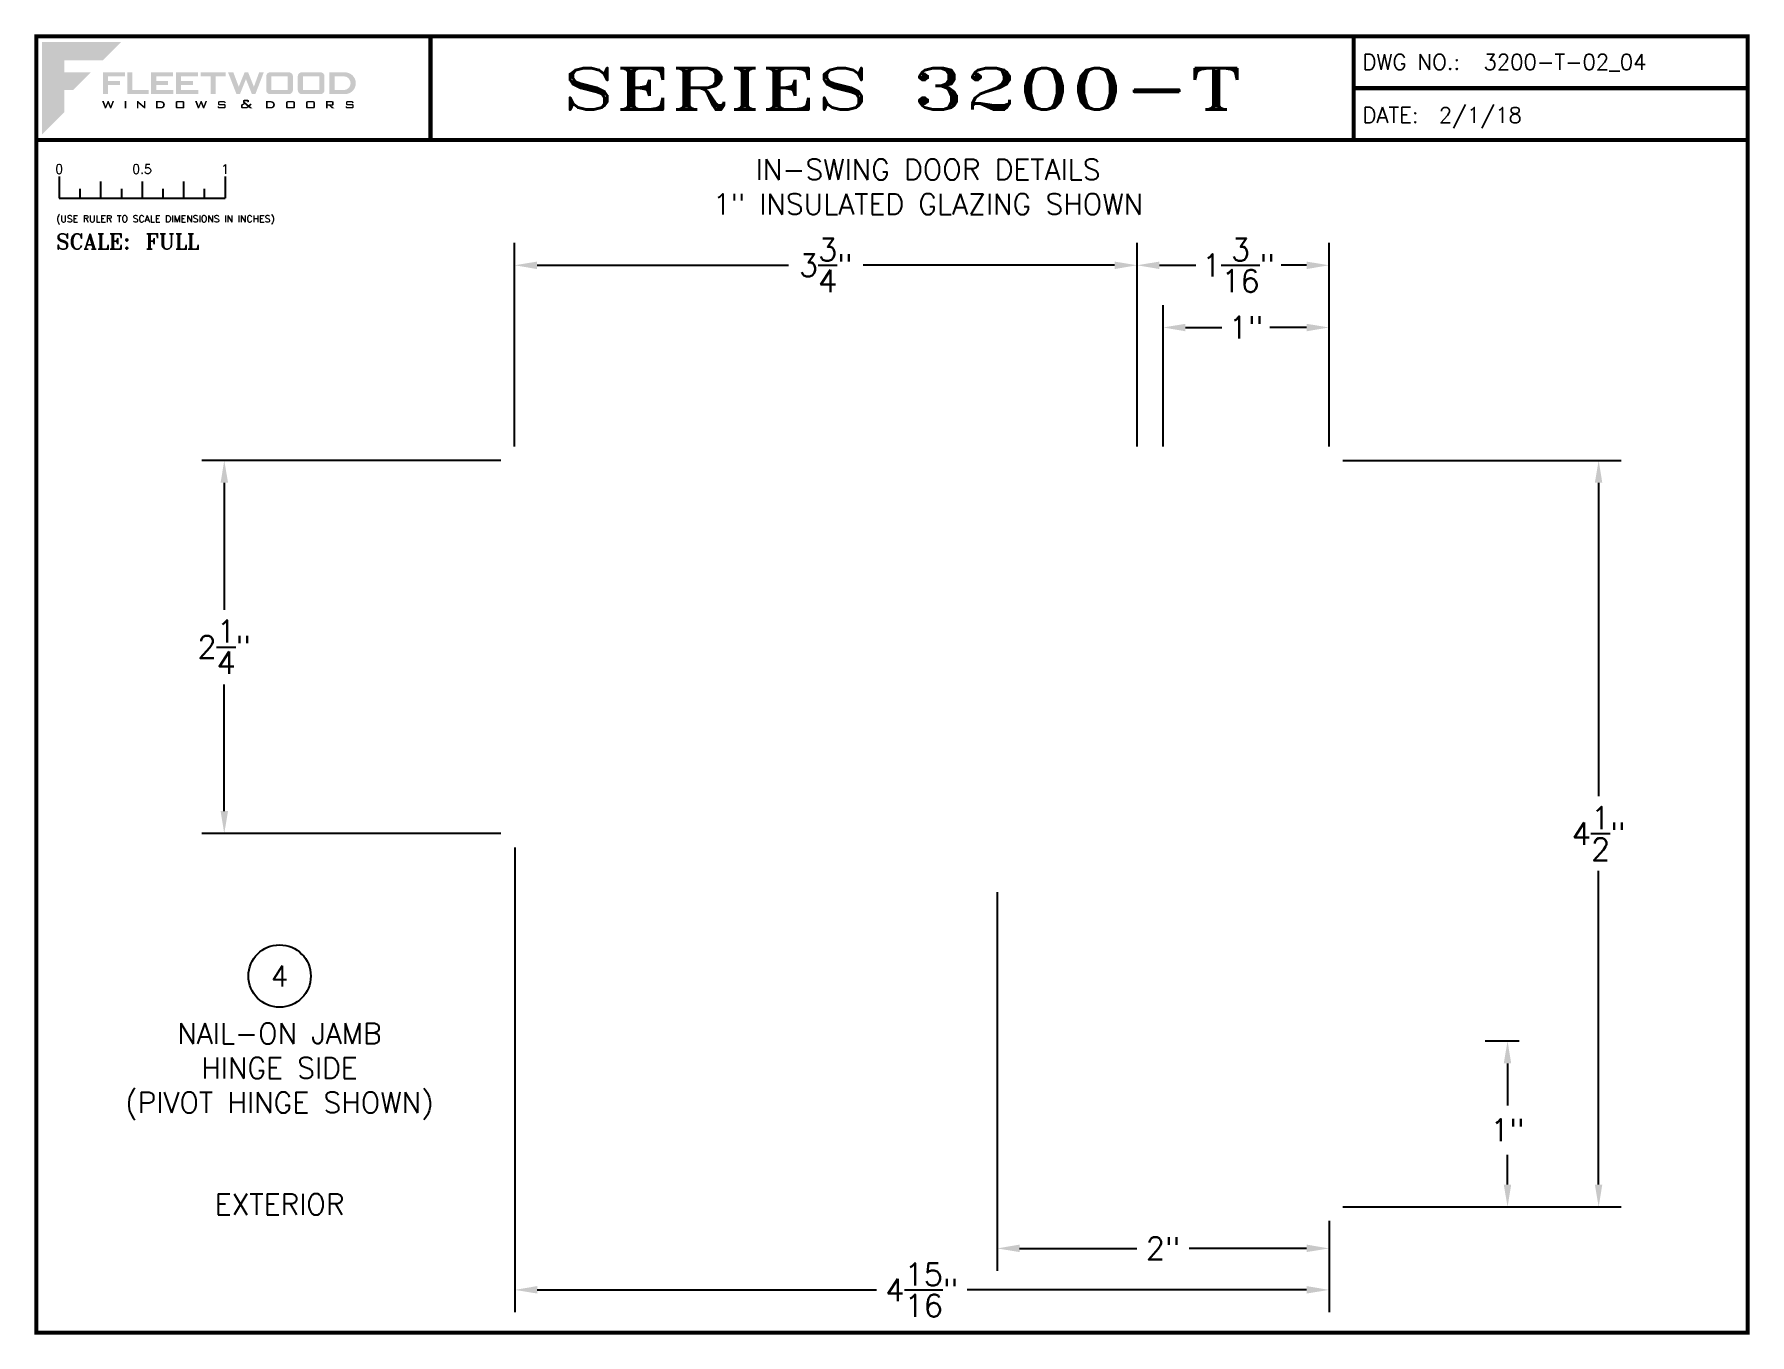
# Paper-space layout 'DETAIL 4' of a CAD drawing. Extents: x 0.1 to 10.5, y 0.1 to 7.9.
import ezdxf
from ezdxf.enums import TextEntityAlignment as Align

# ---------------------------------------------------------------- set-up
doc = ezdxf.new("R2010")
doc.units = 0
doc.header["$MEASUREMENT"] = 0
doc.layers.get('0').update_dxf_attribs({"linetype": 'CONTINUOUS'})
doc.layers.get('DEFPOINTS').update_dxf_attribs({"linetype": 'CONTINUOUS'})
for name, color, linetype in [('Ballons', 7, 'CONTINUOUS'), ('DIM', 7, 'CONTINUOUS'), ('TEXT', 7, 'CONTINUOUS')]:
    doc.layers.add(name, color=color, linetype=linetype)
doc.layers.add('VP', color=40, linetype='CONTINUOUS', plot=False)
doc.layers.get('VP').off()
doc.styles.add('ROMANS', font='romans')
doc.styles.add('ROMANT', font='romant')
doc.styles.add('SIMPLEX-094', font='simplex.shx', dxfattribs={"height": 0.094})
doc.styles.get("Standard").update_dxf_attribs({"font": 'simplex.shx'})
doc.dimstyles.new('FULL SCALE', dxfattribs={"dimscale": 0.75, "dimtxt": 0.18, "dimasz": 0.18, "dimexe": 0.18, "dimexo": 0.125, "dimgap": 0.09, "dimtad": 0, "dimtih": 1, "dimtoh": 1, "dimdec": 4, "dimzin": 0, "dimdsep": 46, "dimlunit": 4, "dimtxsty": 'Standard', "dimcen": 0.09, "dimadec": 0, "dimazin": 0, "dimtfac": 1, "dimtdec": 4, "dimtofl": 0, "dimtmove": 0, "dimatfit": 3, "dimfxl": 1, "dimtolj": 1, "dimtzin": 0, "dimarcsym": 0})

# ---------------------------------------------------------------- blocks, each defined once
blk = doc.blocks.new('Fleetwood_Logo_6-10-15')
at = {"true_color": 0x144494}
h = blk.add_hatch(color=154, dxfattribs=at)
h.dxf.hatch_style = 1
h.paths.add_polyline_path([(0.2526, -0.0017), (0.0019, -0.0017), (0.0019, -0.2942), (0.0725, -0.2236), (0.0725, -0.1535), (0.1007, -0.1535), (0.1567, -0.0976), (0.0725, -0.0976), (0.0725, -0.0596), (0.1946, -0.0596)])
at = {"true_color": 0x656b6f}
h = blk.add_hatch(color=251, dxfattribs=at)
h.dxf.hatch_style = 1
h.paths.add_polyline_path([(0.2487, -0.1256), (0.2112, -0.1256), (0.2112, -0.1102), (0.2647, -0.1102), (0.2647, -0.0976), (0.1946, -0.0976), (0.1946, -0.1667), (0.2112, -0.1667), (0.2112, -0.1377), (0.2487, -0.1377)])
h = blk.add_hatch(color=251, dxfattribs=at)
h.dxf.hatch_style = 1
h.paths.add_polyline_path([(0.2886, -0.0976), (0.272, -0.0976), (0.272, -0.1667), (0.3401, -0.1667), (0.3401, -0.1535), (0.2886, -0.1535)])
h = blk.add_hatch(color=251, dxfattribs=at)
h.dxf.hatch_style = 1
h.paths.add_polyline_path([(0.4175, -0.0976), (0.3474, -0.0976), (0.3474, -0.1667), (0.4185, -0.1667), (0.4185, -0.1534), (0.364, -0.1534), (0.364, -0.1377), (0.4015, -0.1377), (0.4015, -0.1256), (0.364, -0.1256), (0.364, -0.1102), (0.4175, -0.1102)])
h = blk.add_hatch(color=251, dxfattribs=at)
h.dxf.hatch_style = 1
h.paths.add_polyline_path([(0.4965, -0.0976), (0.4264, -0.0976), (0.4264, -0.1667), (0.4975, -0.1667), (0.4975, -0.1534), (0.443, -0.1534), (0.443, -0.1377), (0.4804, -0.1377), (0.4804, -0.1256), (0.443, -0.1256), (0.443, -0.1102), (0.4965, -0.1102)])
h = blk.add_hatch(color=251, dxfattribs=at)
h.dxf.hatch_style = 1
h.paths.add_polyline_path([(0.5842, -0.0976), (0.5054, -0.0976), (0.5054, -0.1102), (0.5365, -0.1102), (0.5365, -0.1667), (0.5531, -0.1667), (0.5531, -0.1102), (0.5842, -0.1102)])
h = blk.add_hatch(color=251, dxfattribs=at)
h.dxf.hatch_style = 1
h.paths.add_polyline_path([(0.6089, -0.0976), (0.5921, -0.0976), (0.6188, -0.1667), (0.63, -0.1667), (0.6489, -0.1192), (0.6679, -0.1667), (0.6789, -0.1667), (0.7056, -0.0976), (0.6908, -0.0976), (0.6742, -0.1433), (0.6558, -0.0976), (0.6446, -0.0976), (0.6261, -0.1433)])
h = blk.add_hatch(color=251, dxfattribs=at)
h.dxf.hatch_style = 1
h.paths.add_polyline_path([(0.7853, -0.0976), (0.726, -0.0976, 0.414214), (0.7133, -0.1102), (0.7133, -0.154, 0.414214), (0.726, -0.1667), (0.7853, -0.1667, 0.414214), (0.798, -0.154), (0.798, -0.1102, 0.414214)])
h.paths.add_polyline_path([(0.7819, -0.1102), (0.7819, -0.154), (0.7294, -0.154), (0.7294, -0.1102)], flags=16)
h = blk.add_hatch(color=251, dxfattribs=at)
h.dxf.hatch_style = 1
h.paths.add_polyline_path([(0.8856, -0.0976), (0.8262, -0.0976, 0.414214), (0.8136, -0.1102), (0.8136, -0.154, 0.414214), (0.8262, -0.1667), (0.8856, -0.1667, 0.414214), (0.8982, -0.154), (0.8982, -0.1102, 0.414214)])
h.paths.add_polyline_path([(0.8822, -0.1102), (0.8822, -0.154), (0.8296, -0.154), (0.8296, -0.1102)], flags=16)
h = blk.add_hatch(color=251, dxfattribs=at)
h.dxf.hatch_style = 1
h.paths.add_polyline_path([(0.9632, -0.0976), (0.914, -0.0976), (0.914, -0.1667), (0.9632, -0.1667, 1)])
h.paths.add_polyline_path([(0.9301, -0.1102), (0.9593, -0.1102, -1), (0.9593, -0.154), (0.9301, -0.154)], flags=16)
h = blk.add_hatch(color=7)
h.dxf.hatch_style = 1
h.paths.add_polyline_path([(0.2301, -0.1891), (0.2251, -0.1891), (0.2196, -0.2043), (0.2134, -0.1891), (0.2097, -0.1891), (0.2035, -0.2043), (0.1978, -0.1891), (0.1922, -0.1891), (0.2011, -0.2121), (0.2048, -0.2121), (0.2112, -0.1963), (0.2175, -0.2121), (0.2212, -0.2121)])
h = blk.add_hatch(color=7)
h.dxf.hatch_style = 1
h.paths.add_polyline_path([(0.2691, -0.1891), (0.2637, -0.1891), (0.2637, -0.2118), (0.2637, -0.2121), (0.2691, -0.2121)])
h = blk.add_hatch(color=7)
h.dxf.hatch_style = 1
h.paths.add_polyline_path([(0.3077, -0.1964), (0.3259, -0.2121), (0.3298, -0.2121), (0.3298, -0.1891), (0.325, -0.1891), (0.325, -0.2047), (0.3067, -0.1891), (0.3029, -0.1891), (0.3029, -0.2121), (0.3077, -0.2121)])
h = blk.add_hatch(color=7)
h.dxf.hatch_style = 1
h.paths.add_polyline_path([(0.3801, -0.1891), (0.3637, -0.1891), (0.3637, -0.2121), (0.3801, -0.2121, 1)])
h.paths.add_polyline_path([(0.3691, -0.2079), (0.3691, -0.1933), (0.3788, -0.1933, -1), (0.3788, -0.2079)], flags=16)
h = blk.add_hatch(color=7)
h.dxf.hatch_style = 1
h.paths.add_polyline_path([(0.4537, -0.2079), (0.4537, -0.1933, 0.414214), (0.4495, -0.1891), (0.4297, -0.1891, 0.414214), (0.4255, -0.1933), (0.4255, -0.2079, 0.414214), (0.4297, -0.2121), (0.4495, -0.2121, 0.414214)])
h.paths.add_polyline_path([(0.4308, -0.2079), (0.4308, -0.1933), (0.4484, -0.1933), (0.4484, -0.2079)], flags=16)
h = blk.add_hatch(color=7)
h.dxf.hatch_style = 1
h.paths.add_polyline_path([(0.5253, -0.1891), (0.5203, -0.1891), (0.5148, -0.2043), (0.5087, -0.1891), (0.5049, -0.1891), (0.4988, -0.2043), (0.493, -0.1891), (0.4874, -0.1891), (0.4963, -0.2121), (0.5001, -0.2121), (0.5064, -0.1963), (0.5127, -0.2121), (0.5164, -0.2121)])
h = blk.add_hatch(color=7)
h.dxf.hatch_style = 1
h.paths.add_polyline_path([(0.5801, -0.1891), (0.5643, -0.1891, 0.414214), (0.56, -0.1933), (0.56, -0.1981, 0.414214), (0.5643, -0.2024), (0.58, -0.2024), (0.58, -0.2078), (0.5637, -0.2078), (0.5637, -0.2052), (0.5591, -0.2062), (0.5591, -0.2078, 0.414214), (0.5634, -0.2121), (0.5805, -0.2121, 0.414214), (0.5848, -0.2078), (0.5848, -0.2024, 0.414214), (0.5805, -0.1982), (0.5648, -0.1982), (0.5648, -0.193), (0.5798, -0.193), (0.5798, -0.1958), (0.5843, -0.1948), (0.5843, -0.1933, 0.414214)])
h = blk.add_hatch(color=7)
h.dxf.hatch_style = 1
h.paths.add_polyline_path([(0.645, -0.1913, -0.222262), (0.6447, -0.1906), (0.6447, -0.1892), (0.6535, -0.1892), (0.6535, -0.193), (0.6587, -0.1918), (0.6587, -0.189, 0.414214), (0.6544, -0.1847), (0.6437, -0.1847, 0.414214), (0.6394, -0.189), (0.6394, -0.1922, 0.222262), (0.6407, -0.1948), (0.6415, -0.1955), (0.6345, -0.1998, 0.260684), (0.6329, -0.2027), (0.6329, -0.2078, 0.414214), (0.6372, -0.2121), (0.6514, -0.2121, 0.17577), (0.6536, -0.2113), (0.657, -0.2085), (0.6614, -0.2121), (0.6699, -0.2121), (0.6613, -0.2049), (0.6676, -0.1997), (0.6637, -0.1964), (0.6574, -0.2017)])
h.paths.add_polyline_path([(0.6532, -0.2052), (0.6509, -0.2072, -0.17577), (0.6502, -0.2074), (0.6382, -0.2074), (0.6382, -0.2033, -0.260684), (0.6387, -0.2025), (0.6451, -0.1985)], flags=16)
h = blk.add_hatch(color=7)
h.dxf.hatch_style = 1
h.paths.add_polyline_path([(0.7294, -0.1891), (0.713, -0.1891), (0.713, -0.2121), (0.7294, -0.2121, 1)])
h.paths.add_polyline_path([(0.7184, -0.2079), (0.7184, -0.1933), (0.7281, -0.1933, -1), (0.7281, -0.2079)], flags=16)
h = blk.add_hatch(color=7)
h.dxf.hatch_style = 1
h.paths.add_polyline_path([(0.8045, -0.2079), (0.8045, -0.1933, 0.414214), (0.8003, -0.1891), (0.7805, -0.1891, 0.414214), (0.7763, -0.1933), (0.7763, -0.2079, 0.414214), (0.7805, -0.2121), (0.8003, -0.2121, 0.414214)])
h.paths.add_polyline_path([(0.7816, -0.2079), (0.7816, -0.1933), (0.7992, -0.1933), (0.7992, -0.2079)], flags=16)
h = blk.add_hatch(color=7)
h.dxf.hatch_style = 1
h.paths.add_polyline_path([(0.8678, -0.2079), (0.8678, -0.1933, 0.414214), (0.8636, -0.1891), (0.8438, -0.1891, 0.414214), (0.8396, -0.1933), (0.8396, -0.2079, 0.414214), (0.8438, -0.2121), (0.8636, -0.2121, 0.414214)])
h.paths.add_polyline_path([(0.8449, -0.2079), (0.8449, -0.1933), (0.8624, -0.1933), (0.8624, -0.2079)], flags=16)
h = blk.add_hatch(color=7)
h.dxf.hatch_style = 1
h.paths.add_polyline_path([(0.9277, -0.1993), (0.9277, -0.1933, 0.414214), (0.9235, -0.1891), (0.9028, -0.1891), (0.9028, -0.2121), (0.9082, -0.2121), (0.9082, -0.2035), (0.9131, -0.2035), (0.9224, -0.2121), (0.9303, -0.2121), (0.9197, -0.2035), (0.9235, -0.2035, 0.414214)])
h.paths.add_polyline_path([(0.9082, -0.1993), (0.9082, -0.1933), (0.9214, -0.1933, -0.414214), (0.9224, -0.1943), (0.9224, -0.1983, -0.414214), (0.9214, -0.1993)], flags=16)
h = blk.add_hatch(color=7)
h.dxf.hatch_style = 1
h.paths.add_polyline_path([(0.9867, -0.1982), (0.971, -0.1982), (0.971, -0.193), (0.9859, -0.193), (0.9859, -0.1958), (0.9905, -0.1948), (0.9905, -0.1933, 0.414214), (0.9863, -0.1891), (0.9705, -0.1891, 0.414214), (0.9662, -0.1933), (0.9662, -0.1981, 0.414214), (0.9705, -0.2024), (0.9862, -0.2024), (0.9862, -0.2078), (0.9699, -0.2078), (0.9699, -0.2052), (0.9653, -0.2062), (0.9653, -0.2078, 0.414214), (0.9696, -0.2121), (0.9867, -0.2121, 0.414214), (0.991, -0.2078), (0.991, -0.2024, 0.414214)])
blk = doc.blocks.new('A-SIZE_L')
for p, q in [((8.095, 7.907), (8.095, 7.282)), ((8.095, 7.594), (10.47, 7.594)), ((0.157, 7.282), (10.47, 7.282))]:
    blk.add_line(p, q)
at = {"const_width": 0.025}
for points in [[(0.157, 7.907), (10.47, 7.907), (10.47, 0.093), (0.157, 0.093), (0.157, 7.907)], [(2.532, 7.907), (2.532, 7.282)], [(8.095, 7.907), (8.095, 7.282)], [(8.095, 7.594), (10.47, 7.594)], [(0.157, 7.282), (10.47, 7.282)]]:
    blk.add_lwpolyline(points, dxfattribs=at)
at = {"xscale": 1.898091133004928, "yscale": 1.898091133004928, "zscale": 1.898091133004928}
blk.add_blockref('Fleetwood_Logo_6-10-15', (0.188, 7.875), dxfattribs=at)
for s, style, p in [('DWG NO.:', 'SIMPLEX-094', (8.149, 7.705)), ('DATE:', 'SIMPLEX-094', (8.148, 7.385)), ('SCALE:', 'ROMANT', (0.276, 6.623))]:
    blk.add_text(s, height=0.094, dxfattribs=dict(style=style)).set_placement(p)
for tag, p, style in [('DWG_NO', (8.878, 7.705), 'SIMPLEX-094'), ('DATE', (8.609, 7.385), 'SIMPLEX-094'), ('SCALE', (0.814, 6.623), 'ROMANT')]:
    blk.add_attdef(tag, p, '', height=0.094, dxfattribs=dict(style=style))
for tag, height, style, width, p, p2 in [('DWG_NO', 0.094, 'SIMPLEX-094', 2.60233, (8.876, 7.704), (10.367, 7.704)), ('PRODUCT', 0.25, 'ROMANT', 2.260212, (3.282, 7.465), (7.345, 7.465))]:
    blk.add_attdef(tag, text='', height=height, dxfattribs=dict(style=style, width=width)).set_placement(p, p2, align=Align.FIT)
blk = doc.blocks.new('Full')
for p, q in [((0.137, -0.219), (0.137, -0.35)), ((0.262, -0.294), (0.262, -0.35)), ((0.387, -0.249), (0.387, -0.35)), ((0.512, -0.294), (0.512, -0.35)), ((0.637, -0.249), (0.637, -0.35)), ((0.762, -0.294), (0.762, -0.35)), ((0.887, -0.249), (0.887, -0.35)), ((1.012, -0.294), (1.012, -0.35)), ((1.137, -0.219), (1.137, -0.35)), ((0.137, -0.35), (1.137, -0.35))]:
    blk.add_line(p, q)
for s, p in [('0', (0.137, -0.219)), ('0.5', (0.637, -0.219)), ('1', (1.137, -0.219))]:
    blk.add_text(s, height=0.055).set_placement(p, align=Align.BOTTOM_CENTER)
at = {"style": 'ROMANS'}
blk.add_text('(USE RULER TO SCALE DIMENSIONS IN INCHES)', height=0.04115, dxfattribs=at).set_placement((0.12, -0.495))
blk = doc.blocks.new('*D65')
at = {"layer": 'DEFPOINTS', "color": 0}
for p in [(7.937, 5.351), (9.572, 5.351), (7.937, 0.851)]:
    blk.add_point(p, dxfattribs=at)
at = {"layer": 'DIM', "color": 0, "lineweight": -2}
for p, q in [((8.03, 5.351), (9.707, 5.351)), ((9.572, 5.216), (9.572, 3.326)), ((9.572, 0.986), (9.572, 2.876)), ((8.03, 0.851), (9.707, 0.851))]:
    blk.add_line(p, q, dxfattribs=at)
at = {"layer": 'DIM', "color": 0}
for points in [[(9.549, 5.216), (9.594, 5.216), (9.572, 5.351)], [(9.549, 0.986), (9.594, 0.986), (9.572, 0.851)]]:
    blk.add_solid(points, dxfattribs=at)
at = {"layer": 'DIM', "color": 0, "insert": (9.572, 3.101), "char_height": 0.135, "attachment_point": 5}
blk.add_mtext('\\A1;4{\\H1.000000x;\\S1/2;}"', dxfattribs=at)
blk = doc.blocks.new('*D66')
at = {"layer": 'DEFPOINTS', "color": 0}
for p in [(9.187, 1.851), (7.937, 0.851), (9.023, 0.851)]:
    blk.add_point(p, dxfattribs=at)
at = {"layer": 'DIM', "color": 0, "lineweight": -2}
for p, q in [((9.093, 1.851), (8.888, 1.851)), ((9.023, 1.716), (9.023, 1.462)), ((9.023, 0.986), (9.023, 1.166)), ((8.03, 0.851), (9.158, 0.851))]:
    blk.add_line(p, q, dxfattribs=at)
at = {"layer": 'DIM', "color": 0}
for points in [[(9, 1.716), (9.045, 1.716), (9.023, 1.851)], [(9, 0.986), (9.045, 0.986), (9.023, 0.851)]]:
    blk.add_solid(points, dxfattribs=at)
at = {"layer": 'DIM', "color": 0, "insert": (9.023, 1.314), "char_height": 0.135, "attachment_point": 5}
blk.add_mtext('\\A1;1"', dxfattribs=at)
blk = doc.blocks.new('*D67')
at = {"layer": 'DEFPOINTS', "color": 0}
for p in [(3.04, 3.112), (7.947, 0.861), (3.04, 0.351)]:
    blk.add_point(p, dxfattribs=at)
at = {"layer": 'DIM', "color": 0, "lineweight": -2}
for p, q in [((3.04, 3.018), (3.04, 0.216)), ((7.947, 0.767), (7.947, 0.216)), ((3.175, 0.351), (5.22, 0.351)), ((7.812, 0.351), (5.766, 0.351))]:
    blk.add_line(p, q, dxfattribs=at)
at = {"layer": 'DIM', "color": 0}
for points in [[(3.175, 0.374), (3.175, 0.329), (3.04, 0.351)], [(7.812, 0.374), (7.812, 0.329), (7.947, 0.351)]]:
    blk.add_solid(points, dxfattribs=at)
at = {"layer": 'DIM', "color": 0, "insert": (5.493, 0.351), "char_height": 0.135, "attachment_point": 5}
blk.add_mtext('\\A1;4{\\H1.000000x;\\S15/16;}"', dxfattribs=at)
blk = doc.blocks.new('*D68')
at = {"layer": 'DEFPOINTS', "color": 0}
for p in [(5.947, 2.842), (7.947, 0.861), (7.947, 0.601)]:
    blk.add_point(p, dxfattribs=at)
at = {"layer": 'DIM', "color": 0, "lineweight": -2}
for p, q in [((5.947, 2.749), (5.947, 0.466)), ((7.947, 0.767), (7.947, 0.466)), ((6.082, 0.601), (6.789, 0.601)), ((7.812, 0.601), (7.104, 0.601))]:
    blk.add_line(p, q, dxfattribs=at)
at = {"layer": 'DIM', "color": 0}
for points in [[(6.082, 0.624), (6.082, 0.579), (5.947, 0.601)], [(7.812, 0.624), (7.812, 0.579), (7.947, 0.601)]]:
    blk.add_solid(points, dxfattribs=at)
at = {"layer": 'DIM', "color": 0, "insert": (6.947, 0.601), "char_height": 0.135, "attachment_point": 5}
blk.add_mtext('\\A1;2"', dxfattribs=at)
blk = doc.blocks.new('*D100')
at = {"layer": 'Ballons', "color": 0, "lineweight": -2}
for p, q in [((3.039, 5.435), (3.039, 6.662)), ((6.79, 5.435), (6.79, 6.662)), ((3.174, 6.527), (4.689, 6.527)), ((6.655, 6.527), (5.139, 6.527))]:
    blk.add_line(p, q, dxfattribs=at)
at = {"layer": 'Ballons', "color": 0}
for points in [[(3.174, 6.549), (3.174, 6.504), (3.039, 6.527)], [(6.655, 6.549), (6.655, 6.504), (6.79, 6.527)]]:
    blk.add_solid(points, dxfattribs=at)
at = {"layer": 'DEFPOINTS', "color": 0}
for p in [(3.039, 6.527), (3.039, 5.341), (6.79, 5.342)]:
    blk.add_point(p, dxfattribs=at)
at = {"layer": 'Ballons', "color": 0, "insert": (4.914, 6.527), "char_height": 0.135, "attachment_point": 5}
blk.add_mtext('\\A1;3{\\H1.000000x;\\S3/4;}"', dxfattribs=at)
blk = doc.blocks.new('*D101')
at = {"layer": 'Ballons', "color": 0, "lineweight": -2}
for p, q in [((2.955, 5.351), (1.154, 5.351)), ((1.289, 5.216), (1.289, 4.451)), ((1.289, 3.237), (1.289, 4.001)), ((2.956, 3.102), (1.154, 3.102))]:
    blk.add_line(p, q, dxfattribs=at)
at = {"layer": 'Ballons', "color": 0}
for points in [[(1.267, 5.216), (1.312, 5.216), (1.289, 5.351)], [(1.267, 3.237), (1.312, 3.237), (1.289, 3.102)]]:
    blk.add_solid(points, dxfattribs=at)
at = {"layer": 'DEFPOINTS', "color": 0}
for p in [(1.289, 5.351), (3.049, 5.351), (3.05, 3.102)]:
    blk.add_point(p, dxfattribs=at)
at = {"layer": 'Ballons', "color": 0, "insert": (1.289, 4.226), "char_height": 0.135, "attachment_point": 5}
blk.add_mtext('\\A1;2{\\H1.000000x;\\S1/4;}"', dxfattribs=at)
blk = doc.blocks.new('*D102')
at = {"layer": 'Ballons', "color": 0, "lineweight": -2}
for p, q in [((6.79, 5.435), (6.79, 6.662)), ((7.947, 5.435), (7.947, 6.662)), ((6.925, 6.527), (7.145, 6.527)), ((7.812, 6.527), (7.659, 6.527))]:
    blk.add_line(p, q, dxfattribs=at)
at = {"layer": 'Ballons', "color": 0}
for points in [[(6.925, 6.549), (6.925, 6.504), (6.79, 6.527)], [(7.812, 6.549), (7.812, 6.504), (7.947, 6.527)]]:
    blk.add_solid(points, dxfattribs=at)
at = {"layer": 'DEFPOINTS', "color": 0}
for p in [(7.947, 6.527), (6.79, 5.342), (7.947, 5.341)]:
    blk.add_point(p, dxfattribs=at)
at = {"layer": 'Ballons', "color": 0, "insert": (7.402, 6.527), "char_height": 0.135, "attachment_point": 5}
blk.add_mtext('\\A1;1{\\H1.000000x;\\S3/16;}"', dxfattribs=at)
blk = doc.blocks.new('*D163')
at = {"layer": 'Ballons', "color": 0, "lineweight": -2}
for p, q in [((6.947, 5.435), (6.947, 6.287)), ((7.947, 5.435), (7.947, 6.287)), ((7.082, 6.152), (7.302, 6.152)), ((7.812, 6.152), (7.591, 6.152))]:
    blk.add_line(p, q, dxfattribs=at)
at = {"layer": 'Ballons', "color": 0}
for points in [[(7.082, 6.174), (7.082, 6.129), (6.947, 6.152)], [(7.812, 6.174), (7.812, 6.129), (7.947, 6.152)]]:
    blk.add_solid(points, dxfattribs=at)
at = {"layer": 'DEFPOINTS', "color": 0}
for p in [(7.947, 6.152), (6.947, 5.341), (7.947, 5.341)]:
    blk.add_point(p, dxfattribs=at)
at = {"layer": 'Ballons', "color": 0, "insert": (7.447, 6.152), "char_height": 0.135, "attachment_point": 5}
blk.add_mtext('\\A1;1"', dxfattribs=at)

psp = doc.layouts.new('DETAIL 4')

# ---------------------------------------------------------------- linework, layer by layer
at = {"layer": 'TEXT'}
psp.add_circle((1.62258, 2.2426), 0.188, dxfattribs=at)

# ---------------------------------------------------------------- block references
ref = psp.add_blockref('A-SIZE_L', (0, 0))
ref.add_attrib('DATE', '2/1/18', (8.60916, 7.38469), dxfattribs={"height": 0.094, "style": 'SIMPLEX-094'})
ref.add_attrib('SCALE', 'FULL', (0.81442, 6.62314), dxfattribs={"height": 0.094, "style": 'ROMANT'})
ref.add_attrib('PRODUCT', 'SERIES 3200-T', dxfattribs={"height": 0.25, "style": 'ROMANT', "width": 1.324706}).set_placement((3.32575, 7.46527), (7.42603, 7.46527), align=Align.FIT)
ref.add_attrib('DWG_NO', '3200-T-02_04', (8.87809, 7.70479), dxfattribs={"height": 0.094, "style": 'SIMPLEX-094'})
psp.add_blockref('Full', (0.15675, 7.2815))

# ---------------------------------------------------------------- texts
for s, height, p in [('4', 0.124, (1.62258, 2.2426)), ('EXTERIOR', 0.125, (1.62258, 0.86693))]:
    psp.add_text(s, height=height, dxfattribs=at).set_placement(p, align=Align.MIDDLE_CENTER)
at = {"layer": 'TEXT', "char_height": 0.125}
for s, insert, width, attachment_point in [('IN-SWING DOOR DETAILS\\P1" INSULATED GLAZING SHOWN', (5.53027, 7.16681), 2.9166667, 2), ('NAIL-ON JAMB\\PHINGE SIDE\\P(PIVOT HINGE SHOWN)', (1.62124, 1.66746), 2.1857143, 5)]:
    psp.add_mtext(s, dxfattribs=dict(at, insert=insert, width=width, attachment_point=attachment_point))

# ---------------------------------------------------------------- dimensions: what is measured, and where the dimension line sits
at = {"layer": 'Ballons'}
for base, p1, p2, picture, middle in [((3.03868, 6.52656), (6.78967, 5.34171), (3.03868, 5.34078), '*D100', (4.91417, 6.52656)), ((7.94665, 6.15156), (6.94665, 5.34123), (7.94665, 5.34123), '*D163', (7.44665, 6.15156))]:
    dim = psp.add_linear_dim(base=base, p1=p1, p2=p2, dimstyle='FULL SCALE', dxfattribs=at)
    dim.commit()
    dim.dimension.update_dxf_attribs({"geometry": picture, "text_midpoint": middle})
dim = psp.add_linear_dim(base=(7.94665, 6.52656), p1=(6.78967, 5.34171), p2=(7.94665, 5.34123), dimstyle='FULL SCALE', dxfattribs=at)
dim.commit()
dim.dimension.update_dxf_attribs({"geometry": '*D102', "text_midpoint": (7.40181, 6.52656), "dimtype": 160})
dim = psp.add_linear_dim(base=(1.28901, 5.35079), p1=(3.04978, 3.10171), p2=(3.04868, 5.35079), angle=270, dimstyle='FULL SCALE', dxfattribs=at)
dim.commit()
dim.dimension.update_dxf_attribs({"geometry": '*D101', "text_midpoint": (1.28901, 4.22625), "dimtype": 160})
at = {"layer": 'DIM'}
dim = psp.add_linear_dim(base=(9.57165, 5.35123), p1=(7.93665, 0.85123), p2=(7.93665, 5.35123), angle=270, dimstyle='FULL SCALE', dxfattribs=at)
dim.commit()
dim.dimension.update_dxf_attribs({"geometry": '*D65', "text_midpoint": (9.57165, 3.10123)})
for base, p1, p2, picture, middle in [((3.03978, 0.35123), (7.94665, 0.86123), (3.03978, 3.11171), '*D67', (5.49318, 0.35123)), ((7.94665, 0.60123), (5.94657, 2.84243), (7.94665, 0.86123), '*D68', (6.94657, 0.60123))]:
    dim = psp.add_linear_dim(base=base, p1=p1, p2=p2, dimstyle='FULL SCALE', dxfattribs=at)
    dim.commit()
    dim.dimension.update_dxf_attribs({"geometry": picture, "text_midpoint": middle, "dimtype": 160})
dim = psp.add_linear_dim(base=(9.02265, 0.85123), p1=(9.18657, 1.85101), p2=(7.93665, 0.85123), angle=90, dimstyle='FULL SCALE', dxfattribs=at)
dim.commit()
dim.dimension.update_dxf_attribs({"geometry": '*D66', "text_midpoint": (9.02265, 1.31416), "dimtype": 160})

# ---------------------------------------------------------------- viewports
at = {"layer": 'VP', "view_target_point": (31.19532, -0.53504)}
vp = psp.add_viewport(center=(5.44556, 3.43848), size=(7.86224, 5.9429517), view_center_point=(-25.01499, 20.28647), view_height=5.9429522, dxfattribs=at)
vp.dxf.flags = 0x10000  # cut along an outline
vp.dxf.clipping_boundary_handle = psp.add_lwpolyline([(9.37668, 0.467), (5.40548, 0.467), (5.40548, 2.52158), (1.51444, 2.52158), (1.51444, 6.40995), (9.37668, 6.40995), (9.37668, 6.25414)], format="xyb", close=True, dxfattribs={"invisible": 1}).dxf.handle

doc.saveas('drawing.dxf')
